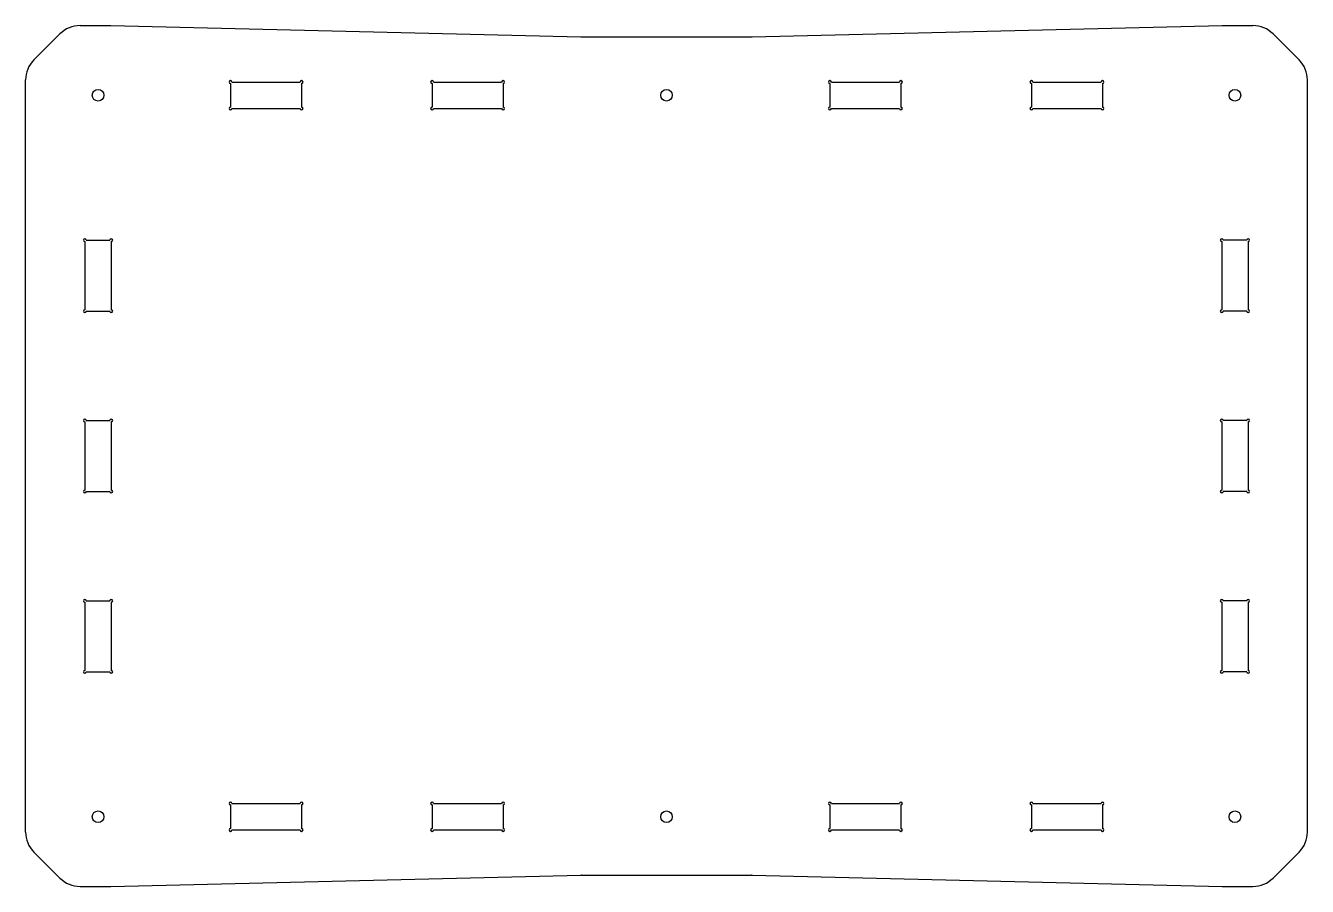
# Model space of a CAD drawing. Header units: millimetres. Extents: x -226 to 226, y -24 to 279.
import ezdxf

# ---------------------------------------------------------------- set-up
doc = ezdxf.new("R2010")
doc.units = ezdxf.units.MM
doc.linetypes.add('CENTERX2', pattern=[20.32, 12.7, -2.54, 2.54, -2.54])

msp = doc.modelspace()

# ---------------------------------------------------------------- linework, layer by layer
at = {"color": 7, "linetype": 'Continuous'}
for p, q in [((-222.57, 266.43), (-213.43, 275.57)), ((-206.36, 278.5), (-195.5, 278.5)), ((-195.5, 278.5), (-30.12, 274.5)), ((30.12, 274.5), (195.5, 278.5)), ((195.5, 278.5), (206.36, 278.5)), ((213.43, 275.57), (222.57, 266.43)), ((-29.88, 274.5), (29.88, 274.5)), ((-225.5, -5.36), (-225.5, 259.36)), ((-153.4, 258.15), (-153.4, 249.85)), ((-152.9, 258.65), (-128.9, 258.65)), ((-128.4, 258.15), (-128.4, 249.85)), ((-82.5, 258.15), (-82.5, 249.85)), ((-82, 258.65), (-58, 258.65)), ((-57.5, 258.15), (-57.5, 249.85)), ((57.5, 258.15), (57.5, 249.85)), ((58, 258.65), (82, 258.65)), ((82.5, 258.15), (82.5, 249.85)), ((128.4, 258.15), (128.4, 249.85)), ((128.9, 258.65), (152.9, 258.65)), ((153.4, 258.15), (153.4, 249.85)), ((225.5, -5.36), (225.5, 259.36)), ((-152.9, 249.35), (-128.9, 249.35)), ((-82, 249.35), (-58, 249.35)), ((58, 249.35), (82, 249.35)), ((128.9, 249.35), (152.9, 249.35)), ((-204.15, 203), (-195.85, 203)), ((204.15, 203), (195.85, 203)), ((-204.65, 202.5), (-204.65, 178.5)), ((-195.35, 202.5), (-195.35, 178.5)), ((195.35, 202.5), (195.35, 178.5)), ((204.65, 202.5), (204.65, 178.5)), ((-204.15, 178), (-195.85, 178)), ((204.15, 178), (195.85, 178)), ((-204.65, 139), (-204.65, 115.03)), ((-204.15, 139.5), (-195.85, 139.5)), ((-195.35, 139), (-195.35, 115)), ((195.35, 139), (195.35, 115)), ((204.15, 139.5), (195.85, 139.5)), ((204.65, 139), (204.65, 115)), ((-204.14, 114.5), (-195.85, 114.5)), ((204.15, 114.5), (195.85, 114.5)), ((-204.65, 75.5), (-204.65, 51.5)), ((-204.15, 76), (-195.85, 76)), ((-195.35, 75.5), (-195.35, 51.5)), ((195.35, 75.5), (195.35, 51.5)), ((204.15, 76), (195.85, 76)), ((204.65, 75.5), (204.65, 51.5)), ((-204.15, 51), (-195.85, 51)), ((204.15, 51), (195.85, 51)), ((-152.9, 4.65), (-128.9, 4.65)), ((-82, 4.65), (-58, 4.65)), ((58, 4.65), (82, 4.65)), ((128.9, 4.65), (152.9, 4.65)), ((-153.4, 4.15), (-153.4, -4.15)), ((-128.4, 4.15), (-128.4, -4.15)), ((-82.5, 4.15), (-82.5, -4.15)), ((-57.5, 4.15), (-57.5, -4.15)), ((57.5, 4.15), (57.5, -4.15)), ((82.5, 4.15), (82.5, -4.15)), ((128.4, 4.15), (128.4, -4.15)), ((153.4, 4.15), (153.4, -4.15)), ((-152.9, -4.65), (-128.9, -4.65)), ((-82, -4.65), (-58, -4.65)), ((58, -4.65), (82, -4.65)), ((128.9, -4.65), (152.9, -4.65)), ((-213.43, -21.57), (-222.57, -12.43)), ((213.43, -21.57), (222.57, -12.43)), ((-195.5, -24.5), (-30.12, -20.5)), ((-29.88, -20.5), (29.88, -20.5)), ((30.12, -20.5), (195.5, -24.5)), ((-206.36, -24.5), (-195.5, -24.5)), ((195.5, -24.5), (206.36, -24.5))]:
    msp.add_line(p, q, dxfattribs=at)
at = {"color": 7, "linetype": 'CENTERX2'}
for p, q in [((-225.5, 5.5), (-225.5, 248.5)), ((225.5, 5.5), (225.5, 248.5))]:
    msp.add_line(p, q, dxfattribs=at)
at = {"color": 7, "linetype": 'Continuous'}
for centre in [(-200, 254), (0, 254), (200, 254), (-200, 0), (0, 0), (200, 0)]:
    msp.add_circle(centre, 2.05, dxfattribs=at)
for centre, radius, start, end in [((-206.36, 268.5), 10, 90, 135), ((206.36, 268.5), 10, 45, 90), ((-29.88, 284.5), 10, 268.6155, 270), ((29.88, 284.5), 10, 270, 271.3845), ((-215.5, 259.36), 10, 135, 180), ((215.5, 259.36), 10, 0, 45), ((-153.4, 258.65), 0.5, 0, 270), ((-128.4, 258.65), 0.5, 270, 180), ((-82.5, 258.65), 0.5, 0, 270), ((-57.5, 258.65), 0.5, 270, 180), ((57.5, 258.65), 0.5, 0, 270), ((82.5, 258.65), 0.5, 270, 180), ((128.4, 258.65), 0.5, 0, 270), ((153.4, 258.65), 0.5, 270, 180), ((-153.4, 249.35), 0.5, 90, 360), ((-128.4, 249.35), 0.5, 180, 90), ((-82.5, 249.35), 0.5, 90, 0), ((-57.5, 249.35), 0.5, 180, 90), ((57.5, 249.35), 0.5, 90, 0), ((82.5, 249.35), 0.5, 180, 90), ((128.4, 249.35), 0.5, 90, 0), ((153.4, 249.35), 0.5, 180, 90), ((-204.65, 203), 0.5, 0, 270), ((-195.35, 203), 0.5, 270, 180), ((195.35, 203), 0.5, 0, 270), ((204.65, 203), 0.5, 270, 180), ((-204.65, 178), 0.5, 90, 0), ((-195.35, 178), 0.5, 180, 90), ((195.35, 178), 0.5, 90, 0), ((204.65, 178), 0.5, 180, 90), ((-204.65, 139.5), 0.5, 0, 270), ((-195.35, 139.5), 0.5, 270, 180), ((195.35, 139.5), 0.5, 0, 270), ((204.65, 139.5), 0.5, 270, 180), ((-204.64, 114.53), 0.5, 91.4924, 356.3872), ((-195.35, 114.5), 0.5, 180, 90), ((195.35, 114.5), 0.5, 90, 360), ((204.65, 114.5), 0.5, 180, 90), ((-204.65, 76), 0.5, 0, 270), ((-195.35, 76), 0.5, 270, 180), ((195.35, 76), 0.5, 0, 270), ((204.65, 76), 0.5, 270, 180), ((-204.65, 51), 0.5, 90, 0), ((-195.35, 51), 0.5, 180, 90), ((195.35, 51), 0.5, 90, 360), ((204.65, 51), 0.5, 180, 90), ((-153.4, 4.65), 0.5, 0, 270), ((-128.4, 4.65), 0.5, 270, 180), ((-82.5, 4.65), 0.5, 0, 270), ((-57.5, 4.65), 0.5, 270, 180), ((57.5, 4.65), 0.5, 0, 270), ((82.5, 4.65), 0.5, 270, 180), ((128.4, 4.65), 0.5, 0, 270), ((153.4, 4.65), 0.5, 270, 180), ((-153.4, -4.65), 0.5, 90, 0), ((-128.4, -4.65), 0.5, 180, 90), ((-82.5, -4.65), 0.5, 90, 0), ((-57.5, -4.65), 0.5, 180, 90), ((57.5, -4.65), 0.5, 90, 0), ((82.5, -4.65), 0.5, 180, 90), ((128.4, -4.65), 0.5, 90, 0), ((153.4, -4.65), 0.5, 180, 90), ((-215.5, -5.36), 10, 180, 225), ((215.5, -5.36), 10, 315, 0), ((-206.36, -14.5), 10, 225, 270), ((-29.88, -30.5), 10, 90, 91.3845), ((29.88, -30.5), 10, 88.6155, 90), ((206.36, -14.5), 10, 270, 315)]:
    msp.add_arc(centre, radius, start, end, dxfattribs=at)

doc.saveas('drawing.dxf')
